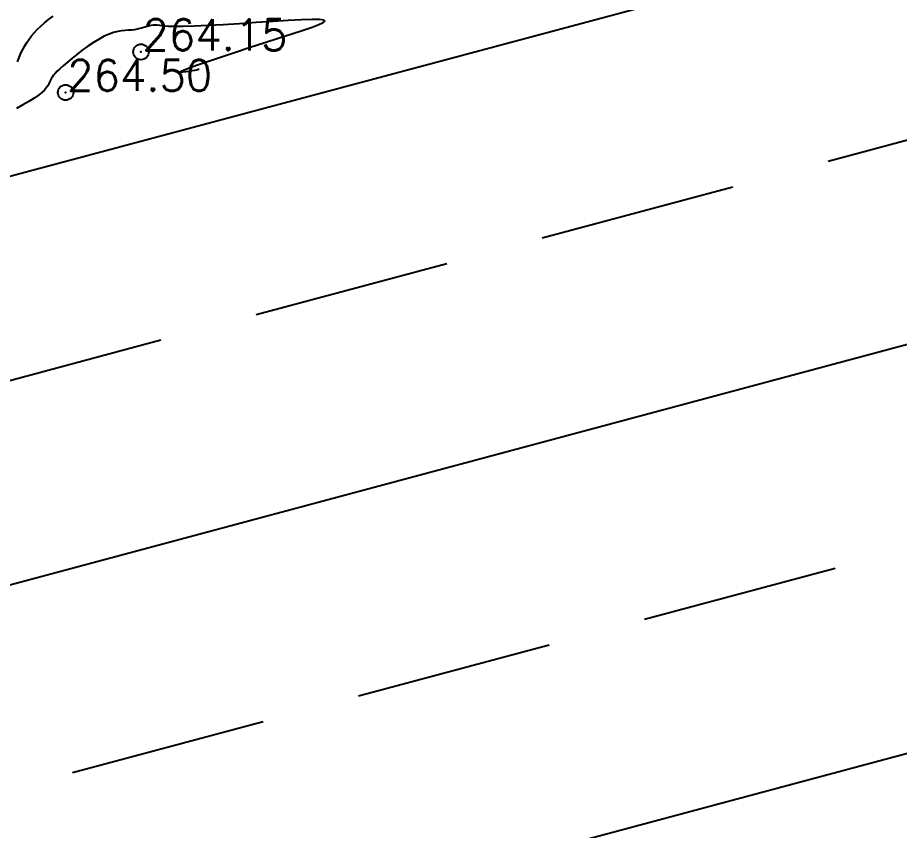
# Model space of a CAD drawing. Header units: millimetres. Extents: x 524954 to 526204, y 9523489 to 9524010.
# Drawn here: x 525683.09 to 525711.46, y 9523568.95 to 9523595.09 of the extents above; entities that cross this region are included whole.
import ezdxf

# ---------------------------------------------------------------- set-up
doc = ezdxf.new("R2010")
doc.units = ezdxf.units.MM
doc.header["$PDMODE"] = 32
doc.header["$PDSIZE"] = 0.5
doc.linetypes.add('ACAD_ISO12W100', pattern=[21, 12, -3, 0, -3, 0, -3])
for name, color, linetype in [('Bord Fleuve', 4, 'ACAD_ISO12W100'), ('CN_02_00', 4, 'Continuous'), ('CN_05_00', 6, 'Continuous'), ('TopoAlt', 3, 'Continuous'), ('TOPOJIS', 7, 'Continuous')]:
    doc.layers.add(name, color=color, linetype=linetype)
doc.styles.add('Simplex 1.0', font='Simplex.shx', dxfattribs={"width": 0.99, "height": 1})

# ---------------------------------------------------------------- blocks, each defined once
blk = doc.blocks.new('TCPOINT M')
at = {"color": 0}
blk.add_point((0, 0), dxfattribs=at)
at = {"layer": 'TopoAlt', "style": 'Simplex 1.0', "width": 0.99}
blk.add_attdef('ALT', (0.15, 0.15), '', height=1, dxfattribs=at)

msp = doc.modelspace()

# ---------------------------------------------------------------- hatches: boundary and pattern name
at = {"layer": 'Bord Fleuve', "ltscale": 0.5}
h = msp.add_hatch(dxfattribs=at)
h.set_pattern_fill('ANSI33', color=256, scale=2, angle=330, style=0)
h.paths.add_polyline_path([(526101.715, 9523771.778), (526101.498, 9523728.689), (526067.042, 9523702.1), (526048.223, 9523678.528), (526031.816, 9523676.184), (526027.837, 9523671.249), (526016.46, 9523661.911), (526012.684, 9523655.259), (526010.342, 9523652.337), (526009.349, 9523649.826), (526002.836, 9523644.901), (526001.359, 9523638.704), (525998.552, 9523634.868), (525992.641, 9523630.59), (525971.373, 9523621.771), (525946.333, 9523622.282), (525936.503, 9523619.892), (525930.695, 9523617.923), (525919.699, 9523615.395), (525895.841, 9523612.948), (525885.599, 9523613.628), (525875.196, 9523613.421), (525867.372, 9523614.558), (525859.164, 9523613.749), (525850.68, 9523611.584), (525842.877, 9523609.413), (525834.137, 9523605.724), (525821.783, 9523602.11), (525815.903, 9523600.185), (525796.184, 9523594.113), (525774.026, 9523585.199), (525767.099, 9523581.761), (525763.989, 9523580.32), (525760.33, 9523578.539), (525748.039, 9523572.413), (525744.059, 9523571.766), (525739.195, 9523569.005), (525726.381, 9523563.785), (525719.788, 9523561.814), (525707.248, 9523554.536), (525700.147, 9523552.212), (525692.212, 9523549.16), (525674.921, 9523545.702), (525662.522, 9523542.332), (525644.942, 9523541.016), (525635.899, 9523540.053), (525621.612, 9523536.522), (525609.298, 9523533.789), (525593.484, 9523529.477), (525590.482, 9523529.837), (525587.338, 9523528.188), (525575.413, 9523524.864), (525573.541, 9523524.376), (525537.559, 9523507.804), (525536.053, 9523507.312), (525509.961, 9523500.658), (525472.702, 9523501.018), (525453.195, 9523495.13), (525425.264, 9523493.316), (525409.725, 9523500.229), (525383.624, 9523517.145), (525374.857, 9523528.592), (525397.503, 9523550.219), (525408.728, 9523544.096), (525423.511, 9523536.311), (525445.736, 9523537.578), (525453.966, 9523539.782), (525464.454, 9523546.087), (525473.153, 9523547.827), (525482.046, 9523548.599), (525491.438, 9523548.246), (525499.251, 9523546.152), (525510.455, 9523545.914), (525524.182, 9523548.573), (525533.752, 9523550.446), (525539.312, 9523550.42), (525543.959, 9523554.529), (525548.966, 9523556.567), (525556.157, 9523559.482), (525565.701, 9523562.659), (525575.687, 9523565.927), (525586.045, 9523569.089), (525592.726, 9523570.833), (525599.232, 9523573.013), (525615.849, 9523577.326), (525625.16, 9523582.583), (525628.685, 9523586.517), (525632.523, 9523586.625), (525648.079, 9523583.088), (525655.429, 9523583.638), (525665.347, 9523586.334), (525670.505, 9523587.365), (525674.974, 9523592.31), (525681.363, 9523595.427), (525690.374, 9523596.897), (525696.726, 9523596.667), (525703.112, 9523600.372), (525712.502, 9523603.181), (525720.951, 9523606.622), (525729.973, 9523611.744), (525735.094, 9523612.577), (525741.896, 9523615.967), (525746.088, 9523618.007), (525749.05, 9523619.379), (525756.94, 9523623.296), (525766.831, 9523627.898), (525804.249, 9523638.101), (525817.576, 9523642.025), (525828.432, 9523644.919), (525839.805, 9523649.896), (525846.166, 9523651.166), (525855.839, 9523655.822), (525867.776, 9523655.711), (525877.503, 9523655.632), (525886.144, 9523654.198), (525894.786, 9523653.829), (525911.157, 9523655.506), (525918.652, 9523656.801), (525925.004, 9523658.249), (525933.183, 9523660.832), (525939.613, 9523663.374), (525944.509, 9523665.893), (525950.393, 9523669.022), (525957.623, 9523672.73), (525962.986, 9523676.276), (525970.165, 9523679.965), (525973.599, 9523682.924), (525976.261, 9523684.646), (525980.145, 9523686.246), (525987.591, 9523689.162), (525991.967, 9523692.966), (525998.543, 9523697.851), (526003.542, 9523703.73), (526012.581, 9523711.677), (526026.66, 9523716.709), (526030.85, 9523726.011), (526046.387, 9523740.613), (526052.355, 9523745.599), (526061.927, 9523759.011), (526073.275, 9523760.379), (526077.818, 9523761.95), (526083.981, 9523762.217)])
h.paths.add_polyline_path([(525512.661, 9523516.101), (525534.357, 9523523.257), (525535.319, 9523520.342), (525513.623, 9523513.186)], flags=24)
h.paths.add_polyline_path([(525743.331, 9523593.045), (525764.315, 9523602.078), (525765.529, 9523599.259), (525744.545, 9523590.226)], flags=24)
h.paths.add_polyline_path([(525983.194, 9523662.071), (526001.508, 9523675.73), (526003.343, 9523673.269), (525985.029, 9523659.611)], flags=24)

# ---------------------------------------------------------------- linework, layer by layer
at = {"layer": 'CN_02_00', "elevation": 266, "flags": 128}
msp.add_lwpolyline([(525683.083, 9523593.67), (525683.142, 9523593.813), (525683.2, 9523593.947), (525683.26, 9523594.07), (525683.323, 9523594.186), (525683.389, 9523594.296), (525683.461, 9523594.402), (525683.541, 9523594.506), (525683.628, 9523594.61), (525683.726, 9523594.715), (525683.835, 9523594.823), (525683.956, 9523594.932), (525684.088, 9523595.039), (525684.232, 9523595.14)], dxfattribs=at)
at = {"layer": 'CN_05_00', "elevation": 265, "flags": 128}
msp.add_lwpolyline([(525688.934, 9523593.427), (525688.933, 9523593.427), (525688.93, 9523593.427), (525688.922, 9523593.425), (525688.905, 9523593.422), (525688.877, 9523593.417), (525688.836, 9523593.409), (525688.778, 9523593.399), (525688.702, 9523593.384), (525688.607, 9523593.367), (525688.505, 9523593.35), (525688.412, 9523593.337), (525688.343, 9523593.332), (525688.312, 9523593.34), (525688.337, 9523593.365), (525688.431, 9523593.41), (525688.61, 9523593.48), (525688.883, 9523593.578), (525689.236, 9523593.699), (525689.649, 9523593.836), (525690.103, 9523593.985), (525690.576, 9523594.14), (525691.05, 9523594.293), (525691.505, 9523594.44), (525691.919, 9523594.575), (525692.276, 9523594.691), (525692.567, 9523594.79), (525692.786, 9523594.872), (525692.926, 9523594.936), (525692.981, 9523594.984), (525692.944, 9523595.016), (525692.809, 9523595.033), (525692.569, 9523595.035), (525692.225, 9523595.024), (525691.794, 9523595.001), (525691.301, 9523594.971), (525690.772, 9523594.936), (525690.231, 9523594.9), (525689.702, 9523594.866), (525689.21, 9523594.838), (525688.78, 9523594.817), (525688.43, 9523594.808), (525688.155, 9523594.808), (525687.944, 9523594.815), (525687.786, 9523594.825), (525687.669, 9523594.837), (525687.583, 9523594.848), (525687.515, 9523594.855), (525687.455, 9523594.855), (525687.393, 9523594.847), (525687.328, 9523594.832), (525687.259, 9523594.812), (525687.186, 9523594.789), (525687.109, 9523594.764), (525687.028, 9523594.741), (525686.943, 9523594.721), (525686.853, 9523594.705), (525686.759, 9523594.695), (525686.659, 9523594.689), (525686.552, 9523594.681), (525686.438, 9523594.669), (525686.314, 9523594.649), (525686.181, 9523594.616), (525686.037, 9523594.567), (525685.88, 9523594.498), (525685.711, 9523594.407), (525685.534, 9523594.298), (525685.353, 9523594.175), (525685.172, 9523594.044), (525684.998, 9523593.91), (525684.834, 9523593.778), (525684.685, 9523593.654), (525684.555, 9523593.543), (525684.45, 9523593.449), (525684.365, 9523593.369), (525684.299, 9523593.303), (525684.249, 9523593.246), (525684.211, 9523593.196), (525684.182, 9523593.151), (525684.159, 9523593.108), (525684.139, 9523593.063), (525684.119, 9523593.014), (525684.094, 9523592.962), (525684.061, 9523592.903), (525684.016, 9523592.839), (525683.954, 9523592.767), (525683.871, 9523592.688), (525683.763, 9523592.601), (525683.626, 9523592.504), (525683.457, 9523592.398), (525683.264, 9523592.285), (525683.053, 9523592.17)], dxfattribs=at)

# ---------------------------------------------------------------- block references
at = {"layer": 'TOPOJIS'}
ref = msp.add_blockref('TCPOINT M', (525687.061, 9523593.992, 264.15), dxfattribs=at)
ref.add_attrib('ALT', '264.15', (525687.111, 9523594.042, 264.15), dxfattribs={"layer": 'TopoAlt', "height": 1, "style": 'Simplex 1.0', "width": 0.99})
ref = msp.add_blockref('TCPOINT M', (525684.637, 9523592.687, 264.5), dxfattribs=at)
ref.add_attrib('ALT', '264.50', (525684.687, 9523592.737, 264.5), dxfattribs={"layer": 'TopoAlt', "height": 1, "style": 'Simplex 1.0', "width": 0.99})

doc.saveas('drawing.dxf')
